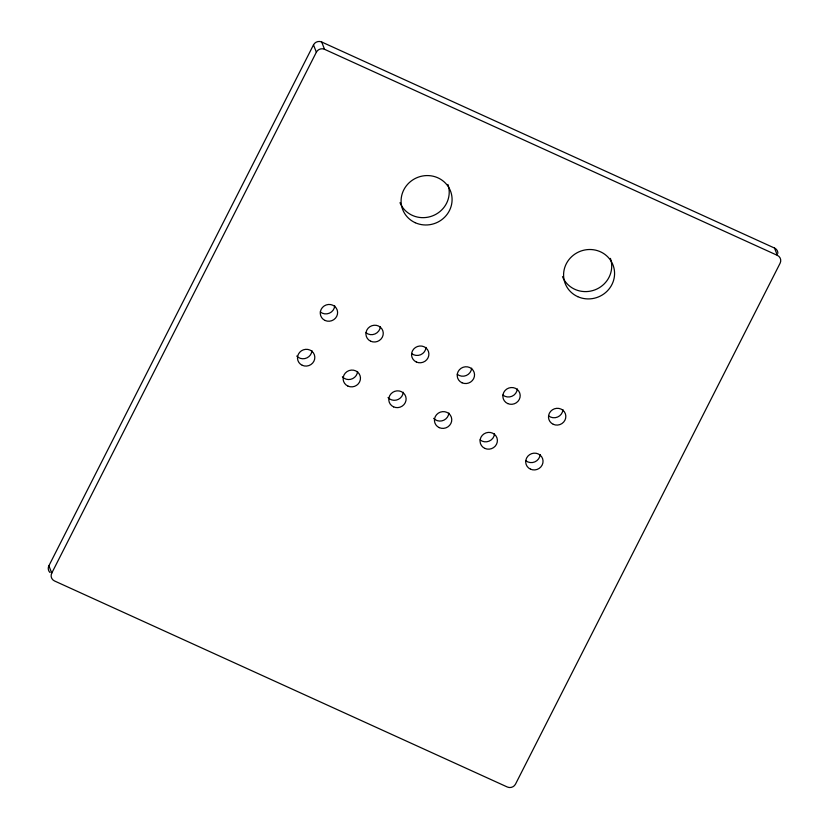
<?xml version="1.0" encoding="UTF-8"?>
<svg xmlns="http://www.w3.org/2000/svg" width="829" height="829" viewBox="0 0 829 829"><rect width="100%" height="100%" fill="white"/><g stroke="black" fill="none" stroke-linecap="round" stroke-linejoin="round"><path stroke-width="1.24" d="M50.02 572.549A6.145 5.886 -21.4 0 1 48.89 565.782L313.486 44.88A6.145 5.886 -21.4 0 1 321.683 41.999L774.504 248.047A6.145 5.886 -21.4 0 1 777.882 253.27M51.761 573.098L316.357 52.196A6.145 5.886 -21.4 0 1 324.553 49.315L777.374 255.363A6.145 5.886 -21.4 0 1 780.11 263.218L515.514 784.12A6.145 5.886 -21.4 0 1 507.317 787.001L54.496 580.953A6.145 5.886 -21.4 0 1 51.761 573.098L48.89 565.782M774.504 248.047L777.374 255.363M321.683 41.999L324.553 49.315M313.486 44.88L316.357 52.196M447.909 184.442A25.647 24.569 -21.4 0 1 432.448 215.913A25.647 24.569 -21.4 0 1 399.992 202.701M610.403 258.379A25.647 24.569 -21.4 0 1 594.942 289.86A25.647 24.569 -21.4 0 1 562.487 276.637M562.953 409.702A8.725 8.352 -21.4 0 1 548.549 415.826M517.306 388.936A8.725 8.352 -21.4 0 1 502.902 395.06M471.66 368.159A8.725 8.352 -21.4 0 1 457.256 374.283M426.013 347.392A8.725 8.352 -21.4 0 1 411.609 353.517M380.366 326.626A8.725 8.352 -21.4 0 1 365.972 332.75M334.729 305.849A8.725 8.352 -21.4 0 1 320.326 311.973M540.166 454.551A8.725 8.352 -21.4 0 1 525.762 460.675M494.519 433.785A8.725 8.352 -21.4 0 1 480.115 439.909M448.872 413.018A8.725 8.352 -21.4 0 1 433.66 418.365M403.236 392.241A8.725 8.352 -21.4 0 1 388.024 397.599M357.589 371.475A8.725 8.352 -21.4 0 1 342.377 376.832M311.942 350.708A8.725 8.352 -21.4 0 1 296.73 356.055M370.718 341.237A8.725 8.352 -21.4 0 0 383.247 332.864A8.725 8.352 -21.4 0 0 369.807 326.75A8.725 8.352 -21.4 0 0 370.718 341.237M415.194 222.7A25.647 24.569 -21.4 0 0 452.043 198.058A25.647 24.569 -21.4 0 0 412.521 180.069A25.647 24.569 -21.4 0 0 415.194 222.7M577.689 296.637A25.647 24.569 -21.4 0 0 614.538 271.995A25.647 24.569 -21.4 0 0 575.015 254.006A25.647 24.569 -21.4 0 0 577.689 296.637M553.295 424.324A8.725 8.352 -21.4 0 0 565.824 415.94A8.725 8.352 -21.4 0 0 552.383 409.827A8.725 8.352 -21.4 0 0 553.295 424.324M507.649 403.547A8.725 8.352 -21.4 0 0 520.177 395.174A8.725 8.352 -21.4 0 0 506.737 389.06A8.725 8.352 -21.4 0 0 507.649 403.547M462.002 382.78A8.725 8.352 -21.4 0 0 474.53 374.397A8.725 8.352 -21.4 0 0 461.09 368.283A8.725 8.352 -21.4 0 0 462.002 382.78M416.355 362.014A8.725 8.352 -21.4 0 0 428.883 353.631A8.725 8.352 -21.4 0 0 415.443 347.517A8.725 8.352 -21.4 0 0 416.355 362.014M325.072 320.471A8.725 8.352 -21.4 0 0 337.6 312.087A8.725 8.352 -21.4 0 0 324.16 305.974A8.725 8.352 -21.4 0 0 325.072 320.471M530.508 469.173A8.725 8.352 -21.4 0 0 543.036 460.789A8.725 8.352 -21.4 0 0 529.596 454.675A8.725 8.352 -21.4 0 0 530.508 469.173M484.861 448.406A8.725 8.352 -21.4 0 0 497.39 440.023A8.725 8.352 -21.4 0 0 483.949 433.909A8.725 8.352 -21.4 0 0 484.861 448.406M439.225 427.629A8.725 8.352 -21.4 0 0 451.753 419.256A8.725 8.352 -21.4 0 0 438.313 413.143A8.725 8.352 -21.4 0 0 439.225 427.629M393.578 406.863A8.725 8.352 -21.4 0 0 406.106 398.48A8.725 8.352 -21.4 0 0 392.666 392.366A8.725 8.352 -21.4 0 0 393.578 406.863M347.931 386.096A8.725 8.352 -21.4 0 0 360.46 377.713A8.725 8.352 -21.4 0 0 347.019 371.599A8.725 8.352 -21.4 0 0 347.931 386.096M302.284 365.32A8.725 8.352 -21.4 0 0 314.813 356.947A8.725 8.352 -21.4 0 0 301.373 350.833A8.725 8.352 -21.4 0 0 302.284 365.32"/></g></svg>
